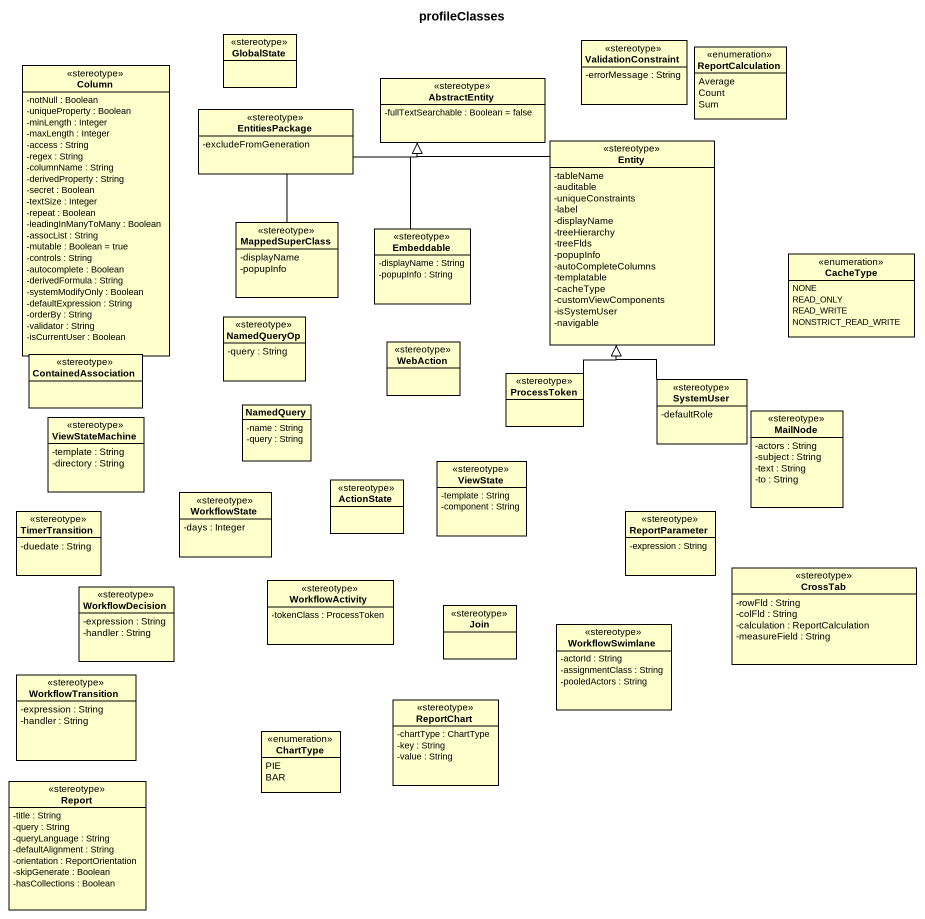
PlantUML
@startuml
title profileClasses
hide circle
hide empty members
skinparam classAttributeIconSize 0
class GlobalState <<stereotype>>
class ValidationConstraint <<stereotype>> {
  -errorMessage : String
}
enum ReportCalculation {
  Average
  Count
  Sum
}
class Column <<stereotype>> {
  -notNull : Boolean
  -uniqueProperty : Boolean
  -minLength : Integer
  -maxLength : Integer
  -access : String
  -regex : String
  -columnName : String
  -derivedProperty : String
  -secret : Boolean
  -textSize : Integer
  -repeat : Boolean
  -leadingInManyToMany : Boolean
  -assocList : String
  -mutable : Boolean = true
  -controls : String
  -autocomplete : Boolean
  -derivedFormula : String
  -systemModifyOnly : Boolean
  -defaultExpression : String
  -orderBy : String
  -validator : String
  -isCurrentUser : Boolean
}
class AbstractEntity <<stereotype>> {
  -fullTextSearchable : Boolean = false
}
class EntitiesPackage <<stereotype>> {
  -excludeFromGeneration
}
class "Entity" as Entity_ <<stereotype>> {
  -tableName
  -auditable
  -uniqueConstraints
  -label
  -displayName
  -treeHierarchy
  -treeFlds
  -popupInfo
  -autoCompleteColumns
  -templatable
  -cacheType
  -customViewComponents
  -isSystemUser
  -navigable
}
class MappedSuperClass <<stereotype>> {
  -displayName
  -popupInfo
}
class Embeddable <<stereotype>> {
  -displayName : String
  -popupInfo : String
}
enum CacheType {
  NONE
  READ_ONLY
  READ_WRITE
  NONSTRICT_READ_WRITE
}
class NamedQueryOp <<stereotype>> {
  -query : String
}
class WebAction <<stereotype>>
class ContainedAssociation <<stereotype>>
class ProcessToken <<stereotype>>
class SystemUser <<stereotype>> {
  -defaultRole
}
class ViewStateMachine <<stereotype>> {
  -template : String
  -directory : String
}
class NamedQuery {
  -name : String
  -query : String
}
class MailNode <<stereotype>> {
  -actors : String
  -subject : String
  -text : String
  -to : String
}
class ViewState <<stereotype>> {
  -template : String
  -component : String
}
class WorkflowState <<stereotype>> {
  -days : Integer
}
class ActionState <<stereotype>>
class TimerTransition <<stereotype>> {
  -duedate : String
}
class ReportParameter <<stereotype>> {
  -expression : String
}
class WorkflowDecision <<stereotype>> {
  -expression : String
  -handler : String
}
class WorkflowActivity <<stereotype>> {
  -tokenClass : ProcessToken
}
class CrossTab <<stereotype>> {
  -rowFld : String
  -colFld : String
  -calculation : ReportCalculation
  -measureField : String
}
class Join <<stereotype>>
class WorkflowSwimlane <<stereotype>> {
  -actorId : String
  -assignmentClass : String
  -pooledActors : String
}
class WorkflowTransition <<stereotype>> {
  -expression : String
  -handler : String
}
class ReportChart <<stereotype>> {
  -chartType : ChartType
  -key : String
  -value : String
}
enum ChartType {
  PIE
  BAR
}
class Report <<stereotype>> {
  -title : String
  -query : String
  -queryLanguage : String
  -defaultAlignment : String
  -orientation : ReportOrientation
  -skipGenerate : Boolean
  -hasCollections : Boolean
}
Entity_ -up-|> AbstractEntity
MappedSuperClass -up-|> AbstractEntity
Embeddable -up-|> AbstractEntity
ProcessToken -up-|> Entity_
SystemUser -up-|> Entity_
@enduml
